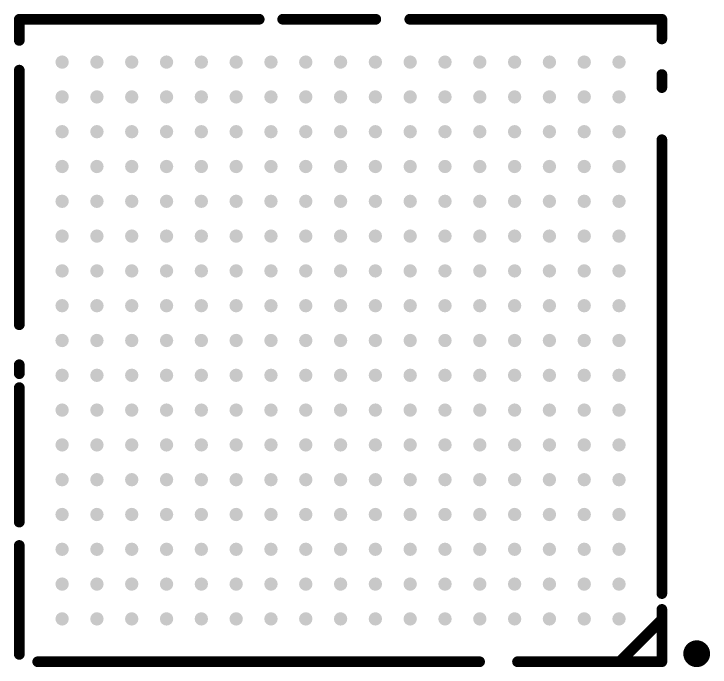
# Model space of a CAD drawing. Header units: inches. Extents: x -3.1 to 90.9, y -0.8 to 60.1.
# Drawn here: x 35.1 to 48.1, y 24.1 to 36.3 of the extents above; entities that cross this region are included whole.
import ezdxf

# ---------------------------------------------------------------- set-up
doc = ezdxf.new("R2010")
doc.units = ezdxf.units.IN
doc.layers.add('Top Overlay', color=2, linetype='Continuous')
doc.layers.add('Top Paste', color=8, linetype='Continuous')

# ---------------------------------------------------------------- blocks, each defined once
blk = doc.blocks.new('RENESAS_P289F1_65_EAT_BGA_289_109')
at = {"layer": 'Top Paste'}
h = blk.add_hatch(color=8, dxfattribs=at)
edge = h.paths.add_edge_path()
edge.add_arc((-5.2, 5.2), 0.125, 0, 360)
h = blk.add_hatch(color=8, dxfattribs=at)
edge = h.paths.add_edge_path()
edge.add_arc((-4.55, 5.2), 0.125, 0, 360)
h = blk.add_hatch(color=8, dxfattribs=at)
edge = h.paths.add_edge_path()
edge.add_arc((-3.9, 5.2), 0.125, 0, 360)
h = blk.add_hatch(color=8, dxfattribs=at)
edge = h.paths.add_edge_path()
edge.add_arc((-3.25, 5.2), 0.125, 0, 360)
h = blk.add_hatch(color=8, dxfattribs=at)
edge = h.paths.add_edge_path()
edge.add_arc((-2.6, 5.2), 0.125, 0, 360)
h = blk.add_hatch(color=8, dxfattribs=at)
edge = h.paths.add_edge_path()
edge.add_arc((-1.95, 5.2), 0.125, 0, 360)
h = blk.add_hatch(color=8, dxfattribs=at)
edge = h.paths.add_edge_path()
edge.add_arc((-1.3, 5.2), 0.125, 0, 360)
h = blk.add_hatch(color=8, dxfattribs=at)
edge = h.paths.add_edge_path()
edge.add_arc((-0.65, 5.2), 0.125, 0, 360)
h = blk.add_hatch(color=8, dxfattribs=at)
edge = h.paths.add_edge_path()
edge.add_arc((0, 5.2), 0.125, 0, 360)
h = blk.add_hatch(color=8, dxfattribs=at)
edge = h.paths.add_edge_path()
edge.add_arc((0.65, 5.2), 0.125, 0, 360)
h = blk.add_hatch(color=8, dxfattribs=at)
edge = h.paths.add_edge_path()
edge.add_arc((1.3, 5.2), 0.125, 0, 360)
h = blk.add_hatch(color=8, dxfattribs=at)
edge = h.paths.add_edge_path()
edge.add_arc((1.95, 5.2), 0.125, 0, 360)
h = blk.add_hatch(color=8, dxfattribs=at)
edge = h.paths.add_edge_path()
edge.add_arc((2.6, 5.2), 0.125, 0, 360)
h = blk.add_hatch(color=8, dxfattribs=at)
edge = h.paths.add_edge_path()
edge.add_arc((3.25, 5.2), 0.125, 0, 360)
h = blk.add_hatch(color=8, dxfattribs=at)
edge = h.paths.add_edge_path()
edge.add_arc((3.9, 5.2), 0.125, 0, 360)
h = blk.add_hatch(color=8, dxfattribs=at)
edge = h.paths.add_edge_path()
edge.add_arc((4.55, 5.2), 0.125, 0, 360)
h = blk.add_hatch(color=8, dxfattribs=at)
edge = h.paths.add_edge_path()
edge.add_arc((5.2, 5.2), 0.125, 0, 360)
h = blk.add_hatch(color=8, dxfattribs=at)
edge = h.paths.add_edge_path()
edge.add_arc((-5.2, 4.55), 0.125, 0, 360)
h = blk.add_hatch(color=8, dxfattribs=at)
edge = h.paths.add_edge_path()
edge.add_arc((-4.55, 4.55), 0.125, 0, 360)
h = blk.add_hatch(color=8, dxfattribs=at)
edge = h.paths.add_edge_path()
edge.add_arc((-3.9, 4.55), 0.125, 0, 360)
h = blk.add_hatch(color=8, dxfattribs=at)
edge = h.paths.add_edge_path()
edge.add_arc((-3.25, 4.55), 0.125, 0, 360)
h = blk.add_hatch(color=8, dxfattribs=at)
edge = h.paths.add_edge_path()
edge.add_arc((-2.6, 4.55), 0.125, 0, 360)
h = blk.add_hatch(color=8, dxfattribs=at)
edge = h.paths.add_edge_path()
edge.add_arc((-1.95, 4.55), 0.125, 0, 360)
h = blk.add_hatch(color=8, dxfattribs=at)
edge = h.paths.add_edge_path()
edge.add_arc((-1.3, 4.55), 0.125, 0, 360)
h = blk.add_hatch(color=8, dxfattribs=at)
edge = h.paths.add_edge_path()
edge.add_arc((-0.65, 4.55), 0.125, 0, 360)
h = blk.add_hatch(color=8, dxfattribs=at)
edge = h.paths.add_edge_path()
edge.add_arc((0, 4.55), 0.125, 0, 360)
h = blk.add_hatch(color=8, dxfattribs=at)
edge = h.paths.add_edge_path()
edge.add_arc((0.65, 4.55), 0.125, 0, 360)
h = blk.add_hatch(color=8, dxfattribs=at)
edge = h.paths.add_edge_path()
edge.add_arc((1.3, 4.55), 0.125, 0, 360)
h = blk.add_hatch(color=8, dxfattribs=at)
edge = h.paths.add_edge_path()
edge.add_arc((1.95, 4.55), 0.125, 0, 360)
h = blk.add_hatch(color=8, dxfattribs=at)
edge = h.paths.add_edge_path()
edge.add_arc((2.6, 4.55), 0.125, 0, 360)
h = blk.add_hatch(color=8, dxfattribs=at)
edge = h.paths.add_edge_path()
edge.add_arc((3.25, 4.55), 0.125, 0, 360)
h = blk.add_hatch(color=8, dxfattribs=at)
edge = h.paths.add_edge_path()
edge.add_arc((3.9, 4.55), 0.125, 0, 360)
h = blk.add_hatch(color=8, dxfattribs=at)
edge = h.paths.add_edge_path()
edge.add_arc((4.55, 4.55), 0.125, 0, 360)
h = blk.add_hatch(color=8, dxfattribs=at)
edge = h.paths.add_edge_path()
edge.add_arc((5.2, 4.55), 0.125, 0, 360)
h = blk.add_hatch(color=8, dxfattribs=at)
edge = h.paths.add_edge_path()
edge.add_arc((-5.2, 3.9), 0.125, 0, 360)
h = blk.add_hatch(color=8, dxfattribs=at)
edge = h.paths.add_edge_path()
edge.add_arc((-4.55, 3.9), 0.125, 0, 360)
h = blk.add_hatch(color=8, dxfattribs=at)
edge = h.paths.add_edge_path()
edge.add_arc((-3.9, 3.9), 0.125, 0, 360)
h = blk.add_hatch(color=8, dxfattribs=at)
edge = h.paths.add_edge_path()
edge.add_arc((-3.25, 3.9), 0.125, 0, 360)
h = blk.add_hatch(color=8, dxfattribs=at)
edge = h.paths.add_edge_path()
edge.add_arc((-2.6, 3.9), 0.125, 0, 360)
h = blk.add_hatch(color=8, dxfattribs=at)
edge = h.paths.add_edge_path()
edge.add_arc((-1.95, 3.9), 0.125, 0, 360)
h = blk.add_hatch(color=8, dxfattribs=at)
edge = h.paths.add_edge_path()
edge.add_arc((-1.3, 3.9), 0.125, 0, 360)
h = blk.add_hatch(color=8, dxfattribs=at)
edge = h.paths.add_edge_path()
edge.add_arc((-0.65, 3.9), 0.125, 0, 360)
h = blk.add_hatch(color=8, dxfattribs=at)
edge = h.paths.add_edge_path()
edge.add_arc((0, 3.9), 0.125, 0, 360)
h = blk.add_hatch(color=8, dxfattribs=at)
edge = h.paths.add_edge_path()
edge.add_arc((0.65, 3.9), 0.125, 0, 360)
h = blk.add_hatch(color=8, dxfattribs=at)
edge = h.paths.add_edge_path()
edge.add_arc((1.3, 3.9), 0.125, 0, 360)
h = blk.add_hatch(color=8, dxfattribs=at)
edge = h.paths.add_edge_path()
edge.add_arc((1.95, 3.9), 0.125, 0, 360)
h = blk.add_hatch(color=8, dxfattribs=at)
edge = h.paths.add_edge_path()
edge.add_arc((2.6, 3.9), 0.125, 0, 360)
h = blk.add_hatch(color=8, dxfattribs=at)
edge = h.paths.add_edge_path()
edge.add_arc((3.25, 3.9), 0.125, 0, 360)
h = blk.add_hatch(color=8, dxfattribs=at)
edge = h.paths.add_edge_path()
edge.add_arc((3.9, 3.9), 0.125, 0, 360)
h = blk.add_hatch(color=8, dxfattribs=at)
edge = h.paths.add_edge_path()
edge.add_arc((4.55, 3.9), 0.125, 0, 360)
h = blk.add_hatch(color=8, dxfattribs=at)
edge = h.paths.add_edge_path()
edge.add_arc((5.2, 3.9), 0.125, 0, 360)
h = blk.add_hatch(color=8, dxfattribs=at)
edge = h.paths.add_edge_path()
edge.add_arc((-5.2, 3.25), 0.125, 0, 360)
h = blk.add_hatch(color=8, dxfattribs=at)
edge = h.paths.add_edge_path()
edge.add_arc((-4.55, 3.25), 0.125, 0, 360)
h = blk.add_hatch(color=8, dxfattribs=at)
edge = h.paths.add_edge_path()
edge.add_arc((-3.9, 3.25), 0.125, 0, 360)
h = blk.add_hatch(color=8, dxfattribs=at)
edge = h.paths.add_edge_path()
edge.add_arc((-3.25, 3.25), 0.125, 0, 360)
h = blk.add_hatch(color=8, dxfattribs=at)
edge = h.paths.add_edge_path()
edge.add_arc((-2.6, 3.25), 0.125, 0, 360)
h = blk.add_hatch(color=8, dxfattribs=at)
edge = h.paths.add_edge_path()
edge.add_arc((-1.95, 3.25), 0.125, 0, 360)
h = blk.add_hatch(color=8, dxfattribs=at)
edge = h.paths.add_edge_path()
edge.add_arc((-1.3, 3.25), 0.125, 0, 360)
h = blk.add_hatch(color=8, dxfattribs=at)
edge = h.paths.add_edge_path()
edge.add_arc((-0.65, 3.25), 0.125, 0, 360)
h = blk.add_hatch(color=8, dxfattribs=at)
edge = h.paths.add_edge_path()
edge.add_arc((0, 3.25), 0.125, 0, 360)
h = blk.add_hatch(color=8, dxfattribs=at)
edge = h.paths.add_edge_path()
edge.add_arc((0.65, 3.25), 0.125, 0, 360)
h = blk.add_hatch(color=8, dxfattribs=at)
edge = h.paths.add_edge_path()
edge.add_arc((1.3, 3.25), 0.125, 0, 360)
h = blk.add_hatch(color=8, dxfattribs=at)
edge = h.paths.add_edge_path()
edge.add_arc((1.95, 3.25), 0.125, 0, 360)
h = blk.add_hatch(color=8, dxfattribs=at)
edge = h.paths.add_edge_path()
edge.add_arc((2.6, 3.25), 0.125, 0, 360)
h = blk.add_hatch(color=8, dxfattribs=at)
edge = h.paths.add_edge_path()
edge.add_arc((3.25, 3.25), 0.125, 0, 360)
h = blk.add_hatch(color=8, dxfattribs=at)
edge = h.paths.add_edge_path()
edge.add_arc((3.9, 3.25), 0.125, 0, 360)
h = blk.add_hatch(color=8, dxfattribs=at)
edge = h.paths.add_edge_path()
edge.add_arc((4.55, 3.25), 0.125, 0, 360)
h = blk.add_hatch(color=8, dxfattribs=at)
edge = h.paths.add_edge_path()
edge.add_arc((5.2, 3.25), 0.125, 0, 360)
h = blk.add_hatch(color=8, dxfattribs=at)
edge = h.paths.add_edge_path()
edge.add_arc((-5.2, 2.6), 0.125, 0, 360)
h = blk.add_hatch(color=8, dxfattribs=at)
edge = h.paths.add_edge_path()
edge.add_arc((-4.55, 2.6), 0.125, 0, 360)
h = blk.add_hatch(color=8, dxfattribs=at)
edge = h.paths.add_edge_path()
edge.add_arc((-3.9, 2.6), 0.125, 0, 360)
h = blk.add_hatch(color=8, dxfattribs=at)
edge = h.paths.add_edge_path()
edge.add_arc((-3.25, 2.6), 0.125, 0, 360)
h = blk.add_hatch(color=8, dxfattribs=at)
edge = h.paths.add_edge_path()
edge.add_arc((-2.6, 2.6), 0.125, 0, 360)
h = blk.add_hatch(color=8, dxfattribs=at)
edge = h.paths.add_edge_path()
edge.add_arc((-1.95, 2.6), 0.125, 0, 360)
h = blk.add_hatch(color=8, dxfattribs=at)
edge = h.paths.add_edge_path()
edge.add_arc((-1.3, 2.6), 0.125, 0, 360)
h = blk.add_hatch(color=8, dxfattribs=at)
edge = h.paths.add_edge_path()
edge.add_arc((-0.65, 2.6), 0.125, 0, 360)
h = blk.add_hatch(color=8, dxfattribs=at)
edge = h.paths.add_edge_path()
edge.add_arc((0, 2.6), 0.125, 0, 360)
h = blk.add_hatch(color=8, dxfattribs=at)
edge = h.paths.add_edge_path()
edge.add_arc((0.65, 2.6), 0.125, 0, 360)
h = blk.add_hatch(color=8, dxfattribs=at)
edge = h.paths.add_edge_path()
edge.add_arc((1.3, 2.6), 0.125, 0, 360)
h = blk.add_hatch(color=8, dxfattribs=at)
edge = h.paths.add_edge_path()
edge.add_arc((1.95, 2.6), 0.125, 0, 360)
h = blk.add_hatch(color=8, dxfattribs=at)
edge = h.paths.add_edge_path()
edge.add_arc((2.6, 2.6), 0.125, 0, 360)
h = blk.add_hatch(color=8, dxfattribs=at)
edge = h.paths.add_edge_path()
edge.add_arc((3.25, 2.6), 0.125, 0, 360)
h = blk.add_hatch(color=8, dxfattribs=at)
edge = h.paths.add_edge_path()
edge.add_arc((3.9, 2.6), 0.125, 0, 360)
h = blk.add_hatch(color=8, dxfattribs=at)
edge = h.paths.add_edge_path()
edge.add_arc((4.55, 2.6), 0.125, 0, 360)
h = blk.add_hatch(color=8, dxfattribs=at)
edge = h.paths.add_edge_path()
edge.add_arc((5.2, 2.6), 0.125, 0, 360)
h = blk.add_hatch(color=8, dxfattribs=at)
edge = h.paths.add_edge_path()
edge.add_arc((-5.2, 1.95), 0.125, 0, 360)
h = blk.add_hatch(color=8, dxfattribs=at)
edge = h.paths.add_edge_path()
edge.add_arc((-4.55, 1.95), 0.125, 0, 360)
h = blk.add_hatch(color=8, dxfattribs=at)
edge = h.paths.add_edge_path()
edge.add_arc((-3.9, 1.95), 0.125, 0, 360)
h = blk.add_hatch(color=8, dxfattribs=at)
edge = h.paths.add_edge_path()
edge.add_arc((-3.25, 1.95), 0.125, 0, 360)
h = blk.add_hatch(color=8, dxfattribs=at)
edge = h.paths.add_edge_path()
edge.add_arc((-2.6, 1.95), 0.125, 0, 360)
h = blk.add_hatch(color=8, dxfattribs=at)
edge = h.paths.add_edge_path()
edge.add_arc((-1.95, 1.95), 0.125, 0, 360)
h = blk.add_hatch(color=8, dxfattribs=at)
edge = h.paths.add_edge_path()
edge.add_arc((-1.3, 1.95), 0.125, 0, 360)
h = blk.add_hatch(color=8, dxfattribs=at)
edge = h.paths.add_edge_path()
edge.add_arc((-0.65, 1.95), 0.125, 0, 360)
h = blk.add_hatch(color=8, dxfattribs=at)
edge = h.paths.add_edge_path()
edge.add_arc((0, 1.95), 0.125, 0, 360)
h = blk.add_hatch(color=8, dxfattribs=at)
edge = h.paths.add_edge_path()
edge.add_arc((0.65, 1.95), 0.125, 0, 360)
h = blk.add_hatch(color=8, dxfattribs=at)
edge = h.paths.add_edge_path()
edge.add_arc((1.3, 1.95), 0.125, 0, 360)
h = blk.add_hatch(color=8, dxfattribs=at)
edge = h.paths.add_edge_path()
edge.add_arc((1.95, 1.95), 0.125, 0, 360)
h = blk.add_hatch(color=8, dxfattribs=at)
edge = h.paths.add_edge_path()
edge.add_arc((2.6, 1.95), 0.125, 0, 360)
h = blk.add_hatch(color=8, dxfattribs=at)
edge = h.paths.add_edge_path()
edge.add_arc((3.25, 1.95), 0.125, 0, 360)
h = blk.add_hatch(color=8, dxfattribs=at)
edge = h.paths.add_edge_path()
edge.add_arc((3.9, 1.95), 0.125, 0, 360)
h = blk.add_hatch(color=8, dxfattribs=at)
edge = h.paths.add_edge_path()
edge.add_arc((4.55, 1.95), 0.125, 0, 360)
h = blk.add_hatch(color=8, dxfattribs=at)
edge = h.paths.add_edge_path()
edge.add_arc((5.2, 1.95), 0.125, 0, 360)
h = blk.add_hatch(color=8, dxfattribs=at)
edge = h.paths.add_edge_path()
edge.add_arc((-5.2, 1.3), 0.125, 0, 360)
h = blk.add_hatch(color=8, dxfattribs=at)
edge = h.paths.add_edge_path()
edge.add_arc((-4.55, 1.3), 0.125, 0, 360)
h = blk.add_hatch(color=8, dxfattribs=at)
edge = h.paths.add_edge_path()
edge.add_arc((-3.9, 1.3), 0.125, 0, 360)
h = blk.add_hatch(color=8, dxfattribs=at)
edge = h.paths.add_edge_path()
edge.add_arc((-3.25, 1.3), 0.125, 0, 360)
h = blk.add_hatch(color=8, dxfattribs=at)
edge = h.paths.add_edge_path()
edge.add_arc((-2.6, 1.3), 0.125, 0, 360)
h = blk.add_hatch(color=8, dxfattribs=at)
edge = h.paths.add_edge_path()
edge.add_arc((-1.95, 1.3), 0.125, 0, 360)
h = blk.add_hatch(color=8, dxfattribs=at)
edge = h.paths.add_edge_path()
edge.add_arc((-1.3, 1.3), 0.125, 0, 360)
h = blk.add_hatch(color=8, dxfattribs=at)
edge = h.paths.add_edge_path()
edge.add_arc((-0.65, 1.3), 0.125, 0, 360)
h = blk.add_hatch(color=8, dxfattribs=at)
edge = h.paths.add_edge_path()
edge.add_arc((0, 1.3), 0.125, 0, 360)
h = blk.add_hatch(color=8, dxfattribs=at)
edge = h.paths.add_edge_path()
edge.add_arc((0.65, 1.3), 0.125, 0, 360)
h = blk.add_hatch(color=8, dxfattribs=at)
edge = h.paths.add_edge_path()
edge.add_arc((1.3, 1.3), 0.125, 0, 360)
h = blk.add_hatch(color=8, dxfattribs=at)
edge = h.paths.add_edge_path()
edge.add_arc((1.95, 1.3), 0.125, 0, 360)
h = blk.add_hatch(color=8, dxfattribs=at)
edge = h.paths.add_edge_path()
edge.add_arc((2.6, 1.3), 0.125, 0, 360)
h = blk.add_hatch(color=8, dxfattribs=at)
edge = h.paths.add_edge_path()
edge.add_arc((3.25, 1.3), 0.125, 0, 360)
h = blk.add_hatch(color=8, dxfattribs=at)
edge = h.paths.add_edge_path()
edge.add_arc((3.9, 1.3), 0.125, 0, 360)
h = blk.add_hatch(color=8, dxfattribs=at)
edge = h.paths.add_edge_path()
edge.add_arc((4.55, 1.3), 0.125, 0, 360)
h = blk.add_hatch(color=8, dxfattribs=at)
edge = h.paths.add_edge_path()
edge.add_arc((5.2, 1.3), 0.125, 0, 360)
h = blk.add_hatch(color=8, dxfattribs=at)
edge = h.paths.add_edge_path()
edge.add_arc((-5.2, 0.65), 0.125, 0, 360)
h = blk.add_hatch(color=8, dxfattribs=at)
edge = h.paths.add_edge_path()
edge.add_arc((-4.55, 0.65), 0.125, 0, 360)
h = blk.add_hatch(color=8, dxfattribs=at)
edge = h.paths.add_edge_path()
edge.add_arc((-3.9, 0.65), 0.125, 0, 360)
h = blk.add_hatch(color=8, dxfattribs=at)
edge = h.paths.add_edge_path()
edge.add_arc((-3.25, 0.65), 0.125, 0, 360)
h = blk.add_hatch(color=8, dxfattribs=at)
edge = h.paths.add_edge_path()
edge.add_arc((-2.6, 0.65), 0.125, 0, 360)
h = blk.add_hatch(color=8, dxfattribs=at)
edge = h.paths.add_edge_path()
edge.add_arc((-1.95, 0.65), 0.125, 0, 360)
h = blk.add_hatch(color=8, dxfattribs=at)
edge = h.paths.add_edge_path()
edge.add_arc((-1.3, 0.65), 0.125, 0, 360)
h = blk.add_hatch(color=8, dxfattribs=at)
edge = h.paths.add_edge_path()
edge.add_arc((-0.65, 0.65), 0.125, 0, 360)
h = blk.add_hatch(color=8, dxfattribs=at)
edge = h.paths.add_edge_path()
edge.add_arc((0, 0.65), 0.125, 0, 360)
h = blk.add_hatch(color=8, dxfattribs=at)
edge = h.paths.add_edge_path()
edge.add_arc((0.65, 0.65), 0.125, 0, 360)
h = blk.add_hatch(color=8, dxfattribs=at)
edge = h.paths.add_edge_path()
edge.add_arc((1.3, 0.65), 0.125, 0, 360)
h = blk.add_hatch(color=8, dxfattribs=at)
edge = h.paths.add_edge_path()
edge.add_arc((1.95, 0.65), 0.125, 0, 360)
h = blk.add_hatch(color=8, dxfattribs=at)
edge = h.paths.add_edge_path()
edge.add_arc((2.6, 0.65), 0.125, 0, 360)
h = blk.add_hatch(color=8, dxfattribs=at)
edge = h.paths.add_edge_path()
edge.add_arc((3.25, 0.65), 0.125, 0, 360)
h = blk.add_hatch(color=8, dxfattribs=at)
edge = h.paths.add_edge_path()
edge.add_arc((3.9, 0.65), 0.125, 0, 360)
h = blk.add_hatch(color=8, dxfattribs=at)
edge = h.paths.add_edge_path()
edge.add_arc((4.55, 0.65), 0.125, 0, 360)
h = blk.add_hatch(color=8, dxfattribs=at)
edge = h.paths.add_edge_path()
edge.add_arc((5.2, 0.65), 0.125, 0, 360)
h = blk.add_hatch(color=8, dxfattribs=at)
edge = h.paths.add_edge_path()
edge.add_arc((-5.2, 0), 0.125, 0, 360)
h = blk.add_hatch(color=8, dxfattribs=at)
edge = h.paths.add_edge_path()
edge.add_arc((-4.55, 0), 0.125, 0, 360)
h = blk.add_hatch(color=8, dxfattribs=at)
edge = h.paths.add_edge_path()
edge.add_arc((-3.9, 0), 0.125, 0, 360)
h = blk.add_hatch(color=8, dxfattribs=at)
edge = h.paths.add_edge_path()
edge.add_arc((-3.25, 0), 0.125, 0, 360)
h = blk.add_hatch(color=8, dxfattribs=at)
edge = h.paths.add_edge_path()
edge.add_arc((-2.6, 0), 0.125, 0, 360)
h = blk.add_hatch(color=8, dxfattribs=at)
edge = h.paths.add_edge_path()
edge.add_arc((-1.95, 0), 0.125, 0, 360)
h = blk.add_hatch(color=8, dxfattribs=at)
edge = h.paths.add_edge_path()
edge.add_arc((-1.3, 0), 0.125, 0, 360)
h = blk.add_hatch(color=8, dxfattribs=at)
edge = h.paths.add_edge_path()
edge.add_arc((-0.65, 0), 0.125, 0, 360)
h = blk.add_hatch(color=8, dxfattribs=at)
edge = h.paths.add_edge_path()
edge.add_arc((0, 0), 0.125, 0, 360)
h = blk.add_hatch(color=8, dxfattribs=at)
edge = h.paths.add_edge_path()
edge.add_arc((0.65, 0), 0.125, 0, 360)
h = blk.add_hatch(color=8, dxfattribs=at)
edge = h.paths.add_edge_path()
edge.add_arc((1.3, 0), 0.125, 0, 360)
h = blk.add_hatch(color=8, dxfattribs=at)
edge = h.paths.add_edge_path()
edge.add_arc((1.95, 0), 0.125, 0, 360)
h = blk.add_hatch(color=8, dxfattribs=at)
edge = h.paths.add_edge_path()
edge.add_arc((2.6, 0), 0.125, 0, 360)
h = blk.add_hatch(color=8, dxfattribs=at)
edge = h.paths.add_edge_path()
edge.add_arc((3.25, 0), 0.125, 0, 360)
h = blk.add_hatch(color=8, dxfattribs=at)
edge = h.paths.add_edge_path()
edge.add_arc((3.9, 0), 0.125, 0, 360)
h = blk.add_hatch(color=8, dxfattribs=at)
edge = h.paths.add_edge_path()
edge.add_arc((4.55, 0), 0.125, 0, 360)
h = blk.add_hatch(color=8, dxfattribs=at)
edge = h.paths.add_edge_path()
edge.add_arc((5.2, 0), 0.125, 0, 360)
h = blk.add_hatch(color=8, dxfattribs=at)
edge = h.paths.add_edge_path()
edge.add_arc((-5.2, -0.65), 0.125, 0, 360)
h = blk.add_hatch(color=8, dxfattribs=at)
edge = h.paths.add_edge_path()
edge.add_arc((-4.55, -0.65), 0.125, 0, 360)
h = blk.add_hatch(color=8, dxfattribs=at)
edge = h.paths.add_edge_path()
edge.add_arc((-3.9, -0.65), 0.125, 0, 360)
h = blk.add_hatch(color=8, dxfattribs=at)
edge = h.paths.add_edge_path()
edge.add_arc((-3.25, -0.65), 0.125, 0, 360)
h = blk.add_hatch(color=8, dxfattribs=at)
edge = h.paths.add_edge_path()
edge.add_arc((-2.6, -0.65), 0.125, 0, 360)
h = blk.add_hatch(color=8, dxfattribs=at)
edge = h.paths.add_edge_path()
edge.add_arc((-1.95, -0.65), 0.125, 0, 360)
h = blk.add_hatch(color=8, dxfattribs=at)
edge = h.paths.add_edge_path()
edge.add_arc((-1.3, -0.65), 0.125, 0, 360)
h = blk.add_hatch(color=8, dxfattribs=at)
edge = h.paths.add_edge_path()
edge.add_arc((-0.65, -0.65), 0.125, 0, 360)
h = blk.add_hatch(color=8, dxfattribs=at)
edge = h.paths.add_edge_path()
edge.add_arc((0, -0.65), 0.125, 0, 360)
h = blk.add_hatch(color=8, dxfattribs=at)
edge = h.paths.add_edge_path()
edge.add_arc((0.65, -0.65), 0.125, 0, 360)
h = blk.add_hatch(color=8, dxfattribs=at)
edge = h.paths.add_edge_path()
edge.add_arc((1.3, -0.65), 0.125, 0, 360)
h = blk.add_hatch(color=8, dxfattribs=at)
edge = h.paths.add_edge_path()
edge.add_arc((1.95, -0.65), 0.125, 0, 360)
h = blk.add_hatch(color=8, dxfattribs=at)
edge = h.paths.add_edge_path()
edge.add_arc((2.6, -0.65), 0.125, 0, 360)
h = blk.add_hatch(color=8, dxfattribs=at)
edge = h.paths.add_edge_path()
edge.add_arc((3.25, -0.65), 0.125, 0, 360)
h = blk.add_hatch(color=8, dxfattribs=at)
edge = h.paths.add_edge_path()
edge.add_arc((3.9, -0.65), 0.125, 0, 360)
h = blk.add_hatch(color=8, dxfattribs=at)
edge = h.paths.add_edge_path()
edge.add_arc((4.55, -0.65), 0.125, 0, 360)
h = blk.add_hatch(color=8, dxfattribs=at)
edge = h.paths.add_edge_path()
edge.add_arc((5.2, -0.65), 0.125, 0, 360)
h = blk.add_hatch(color=8, dxfattribs=at)
edge = h.paths.add_edge_path()
edge.add_arc((-5.2, -1.3), 0.125, 0, 360)
h = blk.add_hatch(color=8, dxfattribs=at)
edge = h.paths.add_edge_path()
edge.add_arc((-4.55, -1.3), 0.125, 0, 360)
h = blk.add_hatch(color=8, dxfattribs=at)
edge = h.paths.add_edge_path()
edge.add_arc((-3.9, -1.3), 0.125, 0, 360)
h = blk.add_hatch(color=8, dxfattribs=at)
edge = h.paths.add_edge_path()
edge.add_arc((-3.25, -1.3), 0.125, 0, 360)
h = blk.add_hatch(color=8, dxfattribs=at)
edge = h.paths.add_edge_path()
edge.add_arc((-2.6, -1.3), 0.125, 0, 360)
h = blk.add_hatch(color=8, dxfattribs=at)
edge = h.paths.add_edge_path()
edge.add_arc((-1.95, -1.3), 0.125, 0, 360)
h = blk.add_hatch(color=8, dxfattribs=at)
edge = h.paths.add_edge_path()
edge.add_arc((-1.3, -1.3), 0.125, 0, 360)
h = blk.add_hatch(color=8, dxfattribs=at)
edge = h.paths.add_edge_path()
edge.add_arc((-0.65, -1.3), 0.125, 0, 360)
h = blk.add_hatch(color=8, dxfattribs=at)
edge = h.paths.add_edge_path()
edge.add_arc((0, -1.3), 0.125, 0, 360)
h = blk.add_hatch(color=8, dxfattribs=at)
edge = h.paths.add_edge_path()
edge.add_arc((0.65, -1.3), 0.125, 0, 360)
h = blk.add_hatch(color=8, dxfattribs=at)
edge = h.paths.add_edge_path()
edge.add_arc((1.3, -1.3), 0.125, 0, 360)
h = blk.add_hatch(color=8, dxfattribs=at)
edge = h.paths.add_edge_path()
edge.add_arc((1.95, -1.3), 0.125, 0, 360)
h = blk.add_hatch(color=8, dxfattribs=at)
edge = h.paths.add_edge_path()
edge.add_arc((2.6, -1.3), 0.125, 0, 360)
h = blk.add_hatch(color=8, dxfattribs=at)
edge = h.paths.add_edge_path()
edge.add_arc((3.25, -1.3), 0.125, 0, 360)
h = blk.add_hatch(color=8, dxfattribs=at)
edge = h.paths.add_edge_path()
edge.add_arc((3.9, -1.3), 0.125, 0, 360)
h = blk.add_hatch(color=8, dxfattribs=at)
edge = h.paths.add_edge_path()
edge.add_arc((4.55, -1.3), 0.125, 0, 360)
h = blk.add_hatch(color=8, dxfattribs=at)
edge = h.paths.add_edge_path()
edge.add_arc((5.2, -1.3), 0.125, 0, 360)
h = blk.add_hatch(color=8, dxfattribs=at)
edge = h.paths.add_edge_path()
edge.add_arc((-5.2, -1.95), 0.125, 0, 360)
h = blk.add_hatch(color=8, dxfattribs=at)
edge = h.paths.add_edge_path()
edge.add_arc((-4.55, -1.95), 0.125, 0, 360)
h = blk.add_hatch(color=8, dxfattribs=at)
edge = h.paths.add_edge_path()
edge.add_arc((-3.9, -1.95), 0.125, 0, 360)
h = blk.add_hatch(color=8, dxfattribs=at)
edge = h.paths.add_edge_path()
edge.add_arc((-3.25, -1.95), 0.125, 0, 360)
h = blk.add_hatch(color=8, dxfattribs=at)
edge = h.paths.add_edge_path()
edge.add_arc((-2.6, -1.95), 0.125, 0, 360)
h = blk.add_hatch(color=8, dxfattribs=at)
edge = h.paths.add_edge_path()
edge.add_arc((-1.95, -1.95), 0.125, 0, 360)
h = blk.add_hatch(color=8, dxfattribs=at)
edge = h.paths.add_edge_path()
edge.add_arc((-1.3, -1.95), 0.125, 0, 360)
h = blk.add_hatch(color=8, dxfattribs=at)
edge = h.paths.add_edge_path()
edge.add_arc((-0.65, -1.95), 0.125, 0, 360)
h = blk.add_hatch(color=8, dxfattribs=at)
edge = h.paths.add_edge_path()
edge.add_arc((0, -1.95), 0.125, 0, 360)
h = blk.add_hatch(color=8, dxfattribs=at)
edge = h.paths.add_edge_path()
edge.add_arc((0.65, -1.95), 0.125, 0, 360)
h = blk.add_hatch(color=8, dxfattribs=at)
edge = h.paths.add_edge_path()
edge.add_arc((1.3, -1.95), 0.125, 0, 360)
h = blk.add_hatch(color=8, dxfattribs=at)
edge = h.paths.add_edge_path()
edge.add_arc((1.95, -1.95), 0.125, 0, 360)
h = blk.add_hatch(color=8, dxfattribs=at)
edge = h.paths.add_edge_path()
edge.add_arc((2.6, -1.95), 0.125, 0, 360)
h = blk.add_hatch(color=8, dxfattribs=at)
edge = h.paths.add_edge_path()
edge.add_arc((3.25, -1.95), 0.125, 0, 360)
h = blk.add_hatch(color=8, dxfattribs=at)
edge = h.paths.add_edge_path()
edge.add_arc((3.9, -1.95), 0.125, 0, 360)
h = blk.add_hatch(color=8, dxfattribs=at)
edge = h.paths.add_edge_path()
edge.add_arc((4.55, -1.95), 0.125, 0, 360)
h = blk.add_hatch(color=8, dxfattribs=at)
edge = h.paths.add_edge_path()
edge.add_arc((5.2, -1.95), 0.125, 0, 360)
h = blk.add_hatch(color=8, dxfattribs=at)
edge = h.paths.add_edge_path()
edge.add_arc((-5.2, -2.6), 0.125, 0, 360)
h = blk.add_hatch(color=8, dxfattribs=at)
edge = h.paths.add_edge_path()
edge.add_arc((-4.55, -2.6), 0.125, 0, 360)
h = blk.add_hatch(color=8, dxfattribs=at)
edge = h.paths.add_edge_path()
edge.add_arc((-3.9, -2.6), 0.125, 0, 360)
h = blk.add_hatch(color=8, dxfattribs=at)
edge = h.paths.add_edge_path()
edge.add_arc((-3.25, -2.6), 0.125, 0, 360)
h = blk.add_hatch(color=8, dxfattribs=at)
edge = h.paths.add_edge_path()
edge.add_arc((-2.6, -2.6), 0.125, 0, 360)
h = blk.add_hatch(color=8, dxfattribs=at)
edge = h.paths.add_edge_path()
edge.add_arc((-1.95, -2.6), 0.125, 0, 360)
h = blk.add_hatch(color=8, dxfattribs=at)
edge = h.paths.add_edge_path()
edge.add_arc((-1.3, -2.6), 0.125, 0, 360)
h = blk.add_hatch(color=8, dxfattribs=at)
edge = h.paths.add_edge_path()
edge.add_arc((-0.65, -2.6), 0.125, 0, 360)
h = blk.add_hatch(color=8, dxfattribs=at)
edge = h.paths.add_edge_path()
edge.add_arc((0, -2.6), 0.125, 0, 360)
h = blk.add_hatch(color=8, dxfattribs=at)
edge = h.paths.add_edge_path()
edge.add_arc((0.65, -2.6), 0.125, 0, 360)
h = blk.add_hatch(color=8, dxfattribs=at)
edge = h.paths.add_edge_path()
edge.add_arc((1.3, -2.6), 0.125, 0, 360)
h = blk.add_hatch(color=8, dxfattribs=at)
edge = h.paths.add_edge_path()
edge.add_arc((1.95, -2.6), 0.125, 0, 360)
h = blk.add_hatch(color=8, dxfattribs=at)
edge = h.paths.add_edge_path()
edge.add_arc((2.6, -2.6), 0.125, 0, 360)
h = blk.add_hatch(color=8, dxfattribs=at)
edge = h.paths.add_edge_path()
edge.add_arc((3.25, -2.6), 0.125, 0, 360)
h = blk.add_hatch(color=8, dxfattribs=at)
edge = h.paths.add_edge_path()
edge.add_arc((3.9, -2.6), 0.125, 0, 360)
h = blk.add_hatch(color=8, dxfattribs=at)
edge = h.paths.add_edge_path()
edge.add_arc((4.55, -2.6), 0.125, 0, 360)
h = blk.add_hatch(color=8, dxfattribs=at)
edge = h.paths.add_edge_path()
edge.add_arc((5.2, -2.6), 0.125, 0, 360)
h = blk.add_hatch(color=8, dxfattribs=at)
edge = h.paths.add_edge_path()
edge.add_arc((-5.2, -3.25), 0.125, 0, 360)
h = blk.add_hatch(color=8, dxfattribs=at)
edge = h.paths.add_edge_path()
edge.add_arc((-4.55, -3.25), 0.125, 0, 360)
h = blk.add_hatch(color=8, dxfattribs=at)
edge = h.paths.add_edge_path()
edge.add_arc((-3.9, -3.25), 0.125, 0, 360)
h = blk.add_hatch(color=8, dxfattribs=at)
edge = h.paths.add_edge_path()
edge.add_arc((-3.25, -3.25), 0.125, 0, 360)
h = blk.add_hatch(color=8, dxfattribs=at)
edge = h.paths.add_edge_path()
edge.add_arc((-2.6, -3.25), 0.125, 0, 360)
h = blk.add_hatch(color=8, dxfattribs=at)
edge = h.paths.add_edge_path()
edge.add_arc((-1.95, -3.25), 0.125, 0, 360)
h = blk.add_hatch(color=8, dxfattribs=at)
edge = h.paths.add_edge_path()
edge.add_arc((-1.3, -3.25), 0.125, 0, 360)
h = blk.add_hatch(color=8, dxfattribs=at)
edge = h.paths.add_edge_path()
edge.add_arc((-0.65, -3.25), 0.125, 0, 360)
h = blk.add_hatch(color=8, dxfattribs=at)
edge = h.paths.add_edge_path()
edge.add_arc((0, -3.25), 0.125, 0, 360)
h = blk.add_hatch(color=8, dxfattribs=at)
edge = h.paths.add_edge_path()
edge.add_arc((0.65, -3.25), 0.125, 0, 360)
h = blk.add_hatch(color=8, dxfattribs=at)
edge = h.paths.add_edge_path()
edge.add_arc((1.3, -3.25), 0.125, 0, 360)
h = blk.add_hatch(color=8, dxfattribs=at)
edge = h.paths.add_edge_path()
edge.add_arc((1.95, -3.25), 0.125, 0, 360)
h = blk.add_hatch(color=8, dxfattribs=at)
edge = h.paths.add_edge_path()
edge.add_arc((2.6, -3.25), 0.125, 0, 360)
h = blk.add_hatch(color=8, dxfattribs=at)
edge = h.paths.add_edge_path()
edge.add_arc((3.25, -3.25), 0.125, 0, 360)
h = blk.add_hatch(color=8, dxfattribs=at)
edge = h.paths.add_edge_path()
edge.add_arc((3.9, -3.25), 0.125, 0, 360)
h = blk.add_hatch(color=8, dxfattribs=at)
edge = h.paths.add_edge_path()
edge.add_arc((4.55, -3.25), 0.125, 0, 360)
h = blk.add_hatch(color=8, dxfattribs=at)
edge = h.paths.add_edge_path()
edge.add_arc((5.2, -3.25), 0.125, 0, 360)
h = blk.add_hatch(color=8, dxfattribs=at)
edge = h.paths.add_edge_path()
edge.add_arc((-5.2, -3.9), 0.125, 0, 360)
h = blk.add_hatch(color=8, dxfattribs=at)
edge = h.paths.add_edge_path()
edge.add_arc((-4.55, -3.9), 0.125, 0, 360)
h = blk.add_hatch(color=8, dxfattribs=at)
edge = h.paths.add_edge_path()
edge.add_arc((-3.9, -3.9), 0.125, 0, 360)
h = blk.add_hatch(color=8, dxfattribs=at)
edge = h.paths.add_edge_path()
edge.add_arc((-3.25, -3.9), 0.125, 0, 360)
h = blk.add_hatch(color=8, dxfattribs=at)
edge = h.paths.add_edge_path()
edge.add_arc((-2.6, -3.9), 0.125, 0, 360)
h = blk.add_hatch(color=8, dxfattribs=at)
edge = h.paths.add_edge_path()
edge.add_arc((-1.95, -3.9), 0.125, 0, 360)
h = blk.add_hatch(color=8, dxfattribs=at)
edge = h.paths.add_edge_path()
edge.add_arc((-1.3, -3.9), 0.125, 0, 360)
h = blk.add_hatch(color=8, dxfattribs=at)
edge = h.paths.add_edge_path()
edge.add_arc((-0.65, -3.9), 0.125, 0, 360)
h = blk.add_hatch(color=8, dxfattribs=at)
edge = h.paths.add_edge_path()
edge.add_arc((0, -3.9), 0.125, 0, 360)
h = blk.add_hatch(color=8, dxfattribs=at)
edge = h.paths.add_edge_path()
edge.add_arc((0.65, -3.9), 0.125, 0, 360)
h = blk.add_hatch(color=8, dxfattribs=at)
edge = h.paths.add_edge_path()
edge.add_arc((1.3, -3.9), 0.125, 0, 360)
h = blk.add_hatch(color=8, dxfattribs=at)
edge = h.paths.add_edge_path()
edge.add_arc((1.95, -3.9), 0.125, 0, 360)
h = blk.add_hatch(color=8, dxfattribs=at)
edge = h.paths.add_edge_path()
edge.add_arc((2.6, -3.9), 0.125, 0, 360)
h = blk.add_hatch(color=8, dxfattribs=at)
edge = h.paths.add_edge_path()
edge.add_arc((3.25, -3.9), 0.125, 0, 360)
h = blk.add_hatch(color=8, dxfattribs=at)
edge = h.paths.add_edge_path()
edge.add_arc((3.9, -3.9), 0.125, 0, 360)
h = blk.add_hatch(color=8, dxfattribs=at)
edge = h.paths.add_edge_path()
edge.add_arc((4.55, -3.9), 0.125, 0, 360)
h = blk.add_hatch(color=8, dxfattribs=at)
edge = h.paths.add_edge_path()
edge.add_arc((5.2, -3.9), 0.125, 0, 360)
h = blk.add_hatch(color=8, dxfattribs=at)
edge = h.paths.add_edge_path()
edge.add_arc((-5.2, -4.55), 0.125, 0, 360)
h = blk.add_hatch(color=8, dxfattribs=at)
edge = h.paths.add_edge_path()
edge.add_arc((-4.55, -4.55), 0.125, 0, 360)
h = blk.add_hatch(color=8, dxfattribs=at)
edge = h.paths.add_edge_path()
edge.add_arc((-3.9, -4.55), 0.125, 0, 360)
h = blk.add_hatch(color=8, dxfattribs=at)
edge = h.paths.add_edge_path()
edge.add_arc((-3.25, -4.55), 0.125, 0, 360)
h = blk.add_hatch(color=8, dxfattribs=at)
edge = h.paths.add_edge_path()
edge.add_arc((-2.6, -4.55), 0.125, 0, 360)
h = blk.add_hatch(color=8, dxfattribs=at)
edge = h.paths.add_edge_path()
edge.add_arc((-1.95, -4.55), 0.125, 0, 360)
h = blk.add_hatch(color=8, dxfattribs=at)
edge = h.paths.add_edge_path()
edge.add_arc((-1.3, -4.55), 0.125, 0, 360)
h = blk.add_hatch(color=8, dxfattribs=at)
edge = h.paths.add_edge_path()
edge.add_arc((-0.65, -4.55), 0.125, 0, 360)
h = blk.add_hatch(color=8, dxfattribs=at)
edge = h.paths.add_edge_path()
edge.add_arc((0, -4.55), 0.125, 0, 360)
h = blk.add_hatch(color=8, dxfattribs=at)
edge = h.paths.add_edge_path()
edge.add_arc((0.65, -4.55), 0.125, 0, 360)
h = blk.add_hatch(color=8, dxfattribs=at)
edge = h.paths.add_edge_path()
edge.add_arc((1.3, -4.55), 0.125, 0, 360)
h = blk.add_hatch(color=8, dxfattribs=at)
edge = h.paths.add_edge_path()
edge.add_arc((1.95, -4.55), 0.125, 0, 360)
h = blk.add_hatch(color=8, dxfattribs=at)
edge = h.paths.add_edge_path()
edge.add_arc((2.6, -4.55), 0.125, 0, 360)
h = blk.add_hatch(color=8, dxfattribs=at)
edge = h.paths.add_edge_path()
edge.add_arc((3.25, -4.55), 0.125, 0, 360)
h = blk.add_hatch(color=8, dxfattribs=at)
edge = h.paths.add_edge_path()
edge.add_arc((3.9, -4.55), 0.125, 0, 360)
h = blk.add_hatch(color=8, dxfattribs=at)
edge = h.paths.add_edge_path()
edge.add_arc((4.55, -4.55), 0.125, 0, 360)
h = blk.add_hatch(color=8, dxfattribs=at)
edge = h.paths.add_edge_path()
edge.add_arc((5.2, -4.55), 0.125, 0, 360)
h = blk.add_hatch(color=8, dxfattribs=at)
edge = h.paths.add_edge_path()
edge.add_arc((-5.2, -5.2), 0.125, 0, 360)
h = blk.add_hatch(color=8, dxfattribs=at)
edge = h.paths.add_edge_path()
edge.add_arc((-4.55, -5.2), 0.125, 0, 360)
h = blk.add_hatch(color=8, dxfattribs=at)
edge = h.paths.add_edge_path()
edge.add_arc((-3.9, -5.2), 0.125, 0, 360)
h = blk.add_hatch(color=8, dxfattribs=at)
edge = h.paths.add_edge_path()
edge.add_arc((-3.25, -5.2), 0.125, 0, 360)
h = blk.add_hatch(color=8, dxfattribs=at)
edge = h.paths.add_edge_path()
edge.add_arc((-2.6, -5.2), 0.125, 0, 360)
h = blk.add_hatch(color=8, dxfattribs=at)
edge = h.paths.add_edge_path()
edge.add_arc((-1.95, -5.2), 0.125, 0, 360)
h = blk.add_hatch(color=8, dxfattribs=at)
edge = h.paths.add_edge_path()
edge.add_arc((-1.3, -5.2), 0.125, 0, 360)
h = blk.add_hatch(color=8, dxfattribs=at)
edge = h.paths.add_edge_path()
edge.add_arc((-0.65, -5.2), 0.125, 0, 360)
h = blk.add_hatch(color=8, dxfattribs=at)
edge = h.paths.add_edge_path()
edge.add_arc((0, -5.2), 0.125, 0, 360)
h = blk.add_hatch(color=8, dxfattribs=at)
edge = h.paths.add_edge_path()
edge.add_arc((0.65, -5.2), 0.125, 0, 360)
h = blk.add_hatch(color=8, dxfattribs=at)
edge = h.paths.add_edge_path()
edge.add_arc((1.3, -5.2), 0.125, 0, 360)
h = blk.add_hatch(color=8, dxfattribs=at)
edge = h.paths.add_edge_path()
edge.add_arc((1.95, -5.2), 0.125, 0, 360)
h = blk.add_hatch(color=8, dxfattribs=at)
edge = h.paths.add_edge_path()
edge.add_arc((2.6, -5.2), 0.125, 0, 360)
h = blk.add_hatch(color=8, dxfattribs=at)
edge = h.paths.add_edge_path()
edge.add_arc((3.25, -5.2), 0.125, 0, 360)
h = blk.add_hatch(color=8, dxfattribs=at)
edge = h.paths.add_edge_path()
edge.add_arc((3.9, -5.2), 0.125, 0, 360)
h = blk.add_hatch(color=8, dxfattribs=at)
edge = h.paths.add_edge_path()
edge.add_arc((4.55, -5.2), 0.125, 0, 360)
h = blk.add_hatch(color=8, dxfattribs=at)
edge = h.paths.add_edge_path()
edge.add_arc((5.2, -5.2), 0.125, 0, 360)
at = {"layer": 'Top Overlay'}
for p, q in [((-6, 6), (-5.213, 6)), ((-5.213, 6), (-6, 5.213)), ((-6, 5.213), (-6, 6))]:
    blk.add_line(p, q, dxfattribs=at)
for points, const_width in [([(-6.525, 5.85, 1), (-6.775, 5.85, 1)], 0.25), ([(-6.05, 6, 1), (-5.95, 6, 1)], 0.1), ([(-6.05, 6, 1), (-5.95, 6, 1)], 0.1), ([(-5.263, 6, 1), (-5.163, 6, 1)], 0.1), ([(-3.354, 6, 1), (-3.254, 6, 1)], 0.1), ([(-2.646, 6, 1), (-2.546, 6, 1)], 0.1), ([(5.606, 6, 1), (5.706, 6, 1)], 0.1), ([(-6.837, 5.85, 1), (-6.713, 5.85, 1)], 0.125), ([(-6.587, 5.85, 1), (-6.462, 5.85, 1)], 0.125), ([(5.95, 5.863, 1), (6.05, 5.863, 1)], 0.1), ([(-6.05, 5.213, 1), (-5.95, 5.213, 1)], 0.1), ([(-6.05, 5.023, 1), (-5.95, 5.023, 1)], 0.1), ([(-6.05, 4.727, 1), (-5.95, 4.727, 1)], 0.1), ([(5.95, 3.828, 1), (6.05, 3.828, 1)], 0.1), ([(5.95, 3.392, 1), (6.05, 3.392, 1)], 0.1), ([(5.95, 0.88, 1), (6.05, 0.88, 1)], 0.1), ([(5.95, 0.62, 1), (6.05, 0.62, 1)], 0.1), ([(5.95, 0.452, 1), (6.05, 0.452, 1)], 0.1), ([(5.95, -0.294, 1), (6.05, -0.294, 1)], 0.1), ([(-6.05, -3.75, 1), (-5.95, -3.75, 1)], 0.1), ([(-6.05, -4.724, 1), (-5.95, -4.724, 1)], 0.1), ([(-6.05, -4.968, 1), (-5.95, -4.968, 1)], 0.1), ([(5.95, -5.05, 1), (6.05, -5.05, 1)], 0.1), ([(-6.05, -5.632, 1), (-5.95, -5.632, 1)], 0.1), ([(5.95, -5.605, 1), (6.05, -5.605, 1)], 0.1), ([(-6.05, -6, 1), (-5.95, -6, 1)], 0.1), ([(-6.05, -6, 1), (-5.95, -6, 1)], 0.1), ([(-1.342, -6, 1), (-1.242, -6, 1)], 0.1), ([(-0.708, -6, 1), (-0.608, -6, 1)], 0.1), ([(1.031, -6, 1), (1.131, -6, 1)], 0.1), ([(1.469, -6, 1), (1.569, -6, 1)], 0.1), ([(5.95, -6, 1), (6.05, -6, 1)], 0.1), ([(5.95, -6, 1), (6.05, -6, 1)], 0.1)]:
    blk.add_lwpolyline(points, format="xyb", close=True, dxfattribs=dict(at, const_width=const_width))
at = {"layer": 'Top Overlay', "const_width": 0.2}
for points in [[(-3.304, 6), (-6, 6)], [(-6, 6), (-6, 5.023)], [(-5.213, 6), (-6, 5.213)], [(5.656, 6), (-2.596, 6)], [(6, 5.863), (6, 3.828)], [(-6, 4.727), (-6, -3.75)], [(6, 3.392), (6, 0.88)], [(6, 0.62), (6, 0.452)], [(6, -0.294), (6, -5.05)], [(-6, -4.724), (-6, -4.968)], [(-6, -5.632), (-6, -6)], [(6, -5.605), (6, -6)], [(-1.292, -6), (-6, -6)], [(1.081, -6), (-0.658, -6)], [(6, -6), (1.519, -6)]]:
    blk.add_lwpolyline(points, dxfattribs=at)

msp = doc.modelspace()

# ---------------------------------------------------------------- block references
at = {"rotation": 180}
msp.add_blockref('RENESAS_P289F1_65_EAT_BGA_289_109', (41.2, 30.2), dxfattribs=at)

doc.saveas('drawing.dxf')
